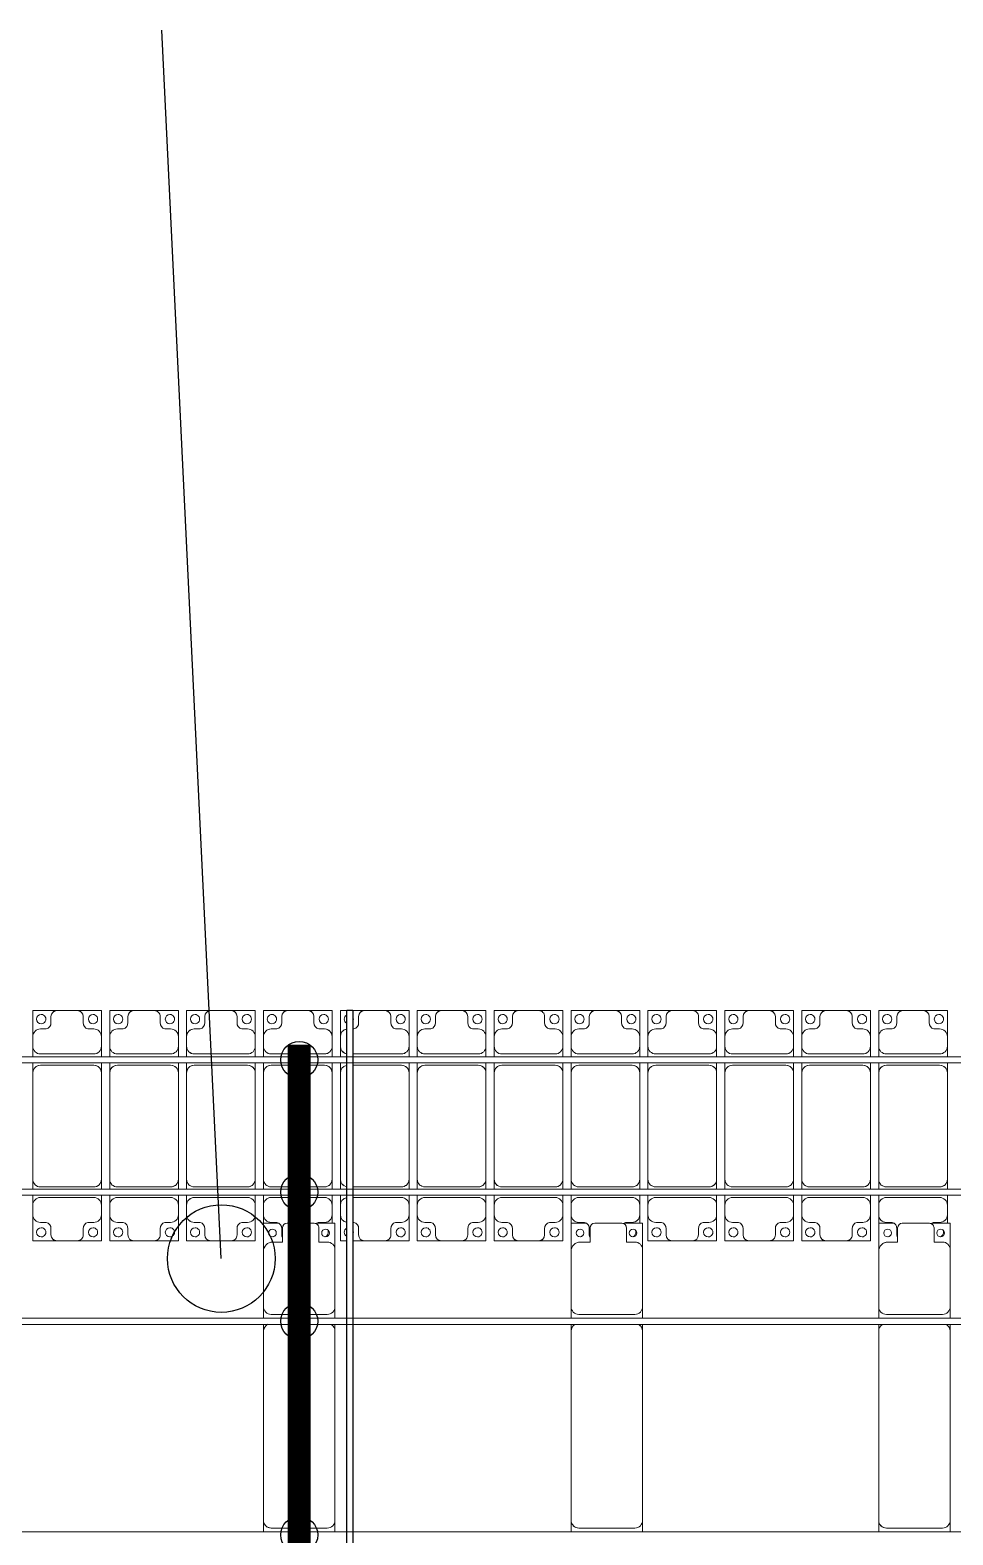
# Model space of a CAD drawing. Header units: millimetres. Extents: x -178706 to 107777, y -87310 to 933.
# Drawn here: x -84641 to -78641, y -8881 to 907 of the extents above; entities that cross this region are included whole.
import ezdxf

# ---------------------------------------------------------------- set-up
doc = ezdxf.new("R2010")
doc.units = ezdxf.units.MM
doc.layers.add('A-GENM', color=13, linetype='Continuous', lineweight=9)
doc.layers.add('S-BEAM', color=12, linetype='Continuous', lineweight=9)
for name, color, linetype in [('GC-BICH NEO', 6, 'Continuous'), ('GC-DAY NEO', 5, 'Continuous'), ('GC-HOP 40x60 GIA CUONG', 1, 'Continuous')]:
    doc.layers.add(name, color=color, linetype=linetype)

# ---------------------------------------------------------------- blocks, each defined once
blk = doc.blocks.new('Dai phao do pin - DẢI PHAO ĐỠ PIN-V44-BỐ TRÍ KHUNG KẾT CẤU BÈ PIN 04')
at = {"layer": 'A-GENM', "color": 7}
for p, q in [((67074.7, 241.6), (67149.7, 241.6)), ((68380.3, 241.6), (67149.7, 241.6)), ((68380.3, 241.6), (68424.7, 241.6)), ((68464.7, 241.6), (68539.7, 241.6)), ((68899.7, 241.6), (68539.7, 241.6)), ((68899.7, 241.6), (69082.2, 241.6)), ((69082.2, 241.6), (69082.2, 142.1)), ((67099.7, 191.6), (67099.7, -173.4)), ((68489.7, 191.6), (68489.7, -173.4)), ((68959.7, 118.2), (68959.7, 181.6)), ((69052.2, 118.2), (68959.7, 118.2)), ((69082.2, -88.2), (69082.2, 88.2)), ((68959.7, -173.4), (68959.7, -118.2)), ((68959.7, -118.2), (69052.2, -118.2)), ((69082.2, -105.4), (69082.2, -223.4)), ((67149.7, -223.4), (67074.7, -223.4)), ((67149.7, -223.4), (68380.3, -223.4)), ((68424.7, -223.4), (68380.3, -223.4)), ((68539.7, -223.4), (68464.7, -223.4)), ((68539.7, -223.4), (68909.7, -223.4)), ((69082.2, -223.4), (68909.7, -223.4))]:
    blk.add_line(p, q, dxfattribs=at)
for centre, radius, start, end in [((67149.7, 191.6), 50, 90, 180), ((67149.7, 191.6), 50, 154.79549, 180), ((67149.7, 191.6), 50, 105, 150), ((68380.3, 191.6), 50, 25.20152, 90), ((68380.3, 191.6), 50, 25.20152, 90), ((68539.7, 191.6), 50, 90, 180), ((68539.7, 191.6), 50, 135, 180), ((68899.7, 181.6), 60, 0, 90), ((68899.7, 181.6), 60, 0, 30), ((69018.6, 183.2), 25, 360, 180), ((69018.6, 183.2), 25, 180, 360), ((69052.2, 88.2), 30, 360, 90), ((69052.2, -88.2), 30, 270, 0), ((67149.7, -173.4), 50, 180, 270), ((67149.7, -173.4), 50, 180, 270), ((68539.7, -173.4), 50, 180, 270), ((68539.7, -173.4), 50, 180, 225), ((68909.7, -173.4), 50, 270, 0), ((68909.7, -173.4), 50, 315, 0), ((69018.6, -161.8), 25, 360, 180), ((69018.6, -161.8), 25, 180, 360), ((69018.6, -161.8), 25, 90, 105), ((69052.2, -88.2), 30, 300, 330), ((68380.3, -173.4), 50, 270, 330), ((68380.3, -173.4), 50, 285, 330)]:
    blk.add_arc(centre, radius, start, end, dxfattribs=at)
blk = doc.blocks.new('Dai phao do pin - DẢI PHAO ĐỠ PIN-V45-BỐ TRÍ KHUNG KẾT CẤU BÈ PIN 04')
at = {"layer": 'A-GENM', "color": 7}
for p, q in [((67074.7, 241.6), (67149.7, 241.6)), ((68380.3, 241.6), (67149.7, 241.6)), ((68380.3, 241.6), (68424.7, 241.6)), ((68464.7, 241.6), (68539.7, 241.6)), ((68899.7, 241.6), (68539.7, 241.6)), ((68899.7, 241.6), (69082.2, 241.6)), ((69082.2, 241.6), (69082.2, 142.1)), ((67099.7, 191.6), (67099.7, -173.4)), ((68489.7, 191.6), (68489.7, -173.4)), ((68959.7, 118.2), (68959.7, 181.6)), ((69052.2, 118.2), (68959.7, 118.2)), ((69082.2, -88.2), (69082.2, 88.2)), ((68959.7, -173.4), (68959.7, -118.2)), ((68959.7, -118.2), (69052.2, -118.2)), ((69082.2, -105.4), (69082.2, -223.4)), ((67149.7, -223.4), (67074.7, -223.4)), ((67149.7, -223.4), (68380.3, -223.4)), ((68424.7, -223.4), (68380.3, -223.4)), ((68539.7, -223.4), (68464.7, -223.4)), ((68539.7, -223.4), (68909.7, -223.4)), ((69082.2, -223.4), (68909.7, -223.4))]:
    blk.add_line(p, q, dxfattribs=at)
for centre, radius, start, end in [((67149.7, 191.6), 50, 90, 180), ((67149.7, 191.6), 50, 105, 180), ((68380.3, 191.6), 50, 30, 90), ((68380.3, 191.6), 50, 30, 90), ((68539.7, 191.6), 50, 90, 180), ((68539.7, 191.6), 50, 135, 180), ((68899.7, 181.6), 60, 0, 90), ((68899.7, 181.6), 60, 0, 30), ((69018.6, 183.2), 25, 360, 180), ((69018.6, 183.2), 25, 180, 360), ((69052.2, 88.2), 30, 360, 90), ((69052.2, -88.2), 30, 270, 0), ((67149.7, -173.4), 50, 180, 270), ((67149.7, -173.4), 50, 180, 270), ((68539.7, -173.4), 50, 180, 270), ((68539.7, -173.4), 50, 180, 225), ((68909.7, -173.4), 50, 270, 0), ((68909.7, -173.4), 50, 315, 0), ((69018.6, -161.8), 25, 360, 180), ((69018.6, -161.8), 25, 180, 360), ((69018.6, -161.8), 25, 90, 105), ((69052.2, -88.2), 30, 300, 330), ((68380.3, -173.4), 50, 270, 330), ((68380.3, -173.4), 50, 285, 330)]:
    blk.add_arc(centre, radius, start, end, dxfattribs=at)
blk = doc.blocks.new('Dai phao do pin - DẢI PHAO ĐỠ PIN-V46-BỐ TRÍ KHUNG KẾT CẤU BÈ PIN 04')
at = {"layer": 'A-GENM', "color": 7}
for p, q in [((67074.7, 241.6), (67149.7, 241.6)), ((68380.3, 241.6), (67149.7, 241.6)), ((68380.3, 241.6), (68424.7, 241.6)), ((68464.7, 241.6), (68539.7, 241.6)), ((68899.7, 241.6), (68539.7, 241.6)), ((68902, 241.6), (69082.2, 241.6)), ((69082.2, 241.6), (69082.2, 142.1)), ((67099.7, 191.6), (67099.7, -173.4)), ((68489.7, 191.6), (68489.7, -173.4)), ((68959.7, 118.2), (68959.7, 181.6)), ((69052.2, 118.2), (68959.7, 118.2)), ((69082.2, -88.2), (69082.2, 88.2)), ((68959.7, -173.4), (68959.7, -118.2)), ((68959.7, -118.2), (69052.2, -118.2)), ((69082.2, -105.4), (69082.2, -223.4)), ((67149.7, -223.4), (67074.7, -223.4)), ((67149.7, -223.4), (68380.3, -223.4)), ((68424.7, -223.4), (68380.3, -223.4)), ((68539.7, -223.4), (68464.7, -223.4)), ((68539.7, -223.4), (68909.7, -223.4)), ((69082.2, -223.4), (68909.7, -223.4))]:
    blk.add_line(p, q, dxfattribs=at)
for centre, radius, start, end in [((67149.7, 191.6), 50, 90, 180), ((67149.7, 191.6), 50, 105, 180), ((68380.3, 191.6), 50, 30, 90), ((68380.3, 191.6), 50, 30, 90), ((68539.7, 191.6), 50, 90, 180), ((68539.7, 191.6), 50, 135, 180), ((68899.7, 181.6), 60, 0, 90), ((68899.7, 181.6), 60, 0, 30), ((69018.6, 183.2), 25, 360, 180), ((69018.6, 183.2), 25, 180, 360), ((69052.2, 88.2), 30, 360, 90), ((69052.2, -88.2), 30, 270, 0), ((67149.7, -173.4), 50, 180, 270), ((67149.7, -173.4), 50, 180, 270), ((68539.7, -173.4), 50, 180, 270), ((68539.7, -173.4), 50, 180, 225), ((68909.7, -173.4), 50, 270, 0), ((68909.7, -173.4), 50, 315, 0), ((69018.6, -161.8), 25, 360, 180), ((69018.6, -161.8), 25, 180, 360), ((69018.6, -161.8), 25, 90, 105), ((69052.2, -88.2), 30, 300, 330), ((68380.3, -173.4), 50, 270, 330), ((68380.3, -173.4), 50, 285, 330)]:
    blk.add_arc(centre, radius, start, end, dxfattribs=at)
blk = doc.blocks.new('Dầm C52 - Dầm C52-21052-BỐ TRÍ KHUNG KẾT CẤU BÈ PIN 04')
at = {"layer": 'S-BEAM', "color": 1}
blk.add_line((63551.9, -20), (-63551.9, -20), dxfattribs=at)
blk = doc.blocks.new('Dầm C52 - Dầm C52-21053-BỐ TRÍ KHUNG KẾT CẤU BÈ PIN 04')
at = {"layer": 'S-BEAM', "color": 1}
for p, q in [((-63553.8, 20), (63553.8, 20)), ((63553.8, -20), (-63553.8, -20))]:
    blk.add_line(p, q, dxfattribs=at)
blk = doc.blocks.new('Dầm C52 - Dầm C52-21054-BỐ TRÍ KHUNG KẾT CẤU BÈ PIN 04')
at = {"layer": 'S-BEAM', "color": 1}
for p, q in [((-63555, 20), (63555, 20)), ((63555, -20), (-63555, -20))]:
    blk.add_line(p, q, dxfattribs=at)
blk = doc.blocks.new('Dầm C52 - Dầm C52-21055-BỐ TRÍ KHUNG KẾT CẤU BÈ PIN 04')
at = {"layer": 'S-BEAM', "color": 1}
for p, q in [((-63556.2, 20), (63556.2, 20)), ((63556.2, -20), (-63556.2, -20))]:
    blk.add_line(p, q, dxfattribs=at)
blk = doc.blocks.new('Dầm C52 - Hộp 40x60-15957-BỐ TRÍ KHUNG KẾT CẤU BÈ PIN 04')
at = {"layer": 'S-BEAM', "color": 3, "lineweight": 25}
for p, q in [((-37160, 20), (37160, 20)), ((37160, 20), (37160, -20)), ((37160, -20), (-37160, -20))]:
    blk.add_line(p, q, dxfattribs=at)
blk = doc.blocks.new('Dai phaodi lai - DẢI PHAO ĐI LẠI-21666-BỐ TRÍ KHUNG KẾT CẤU BÈ PIN 04')
at = {"layer": 'A-GENM', "color": 7}
for p, q in [((86276.8, 748.4), (86433.1, 748.4)), ((86276.8, 579.3), (86276.8, 748.4)), ((86395.1, 710.4), (86395.1, 670.7)), ((86566.9, 748.4), (86433.1, 748.4)), ((86566.9, 748.4), (86723.2, 748.4)), ((86604.9, 670.7), (86604.9, 710.4)), ((86723.2, 748.4), (86723.2, 579.3)), ((86776.8, 748.4), (86933.1, 748.4)), ((86776.8, 579.3), (86776.8, 748.4)), ((86895.1, 710.4), (86895.1, 670.7)), ((87066.9, 748.4), (86933.1, 748.4)), ((87066.9, 748.4), (87223.2, 748.4)), ((87104.9, 670.7), (87104.9, 710.4)), ((87223.2, 748.4), (87223.2, 579.3)), ((87276.8, 748.4), (87432.7, 748.4)), ((87276.8, 579.3), (87276.8, 748.4)), ((87395.1, 710.4), (87395.1, 670.7)), ((87566.9, 748.4), (87433.1, 748.4)), ((87566.9, 748.4), (87723.2, 748.4)), ((87604.9, 670.7), (87604.9, 710.4)), ((87723.2, 748.4), (87723.2, 579.3)), ((87776.8, 748.4), (87933.1, 748.4)), ((87776.8, 579.3), (87776.8, 748.4)), ((87895.1, 710.4), (87895.1, 670.7)), ((88066.9, 748.4), (87933.1, 748.4)), ((88066.9, 748.4), (88223.2, 748.4)), ((88104.9, 670.7), (88104.9, 710.4)), ((88223.2, 748.4), (88223.2, 579.3)), ((88276.8, 748.4), (88318.3, 748.4)), ((88276.8, 579.3), (88276.8, 748.4)), ((88358.3, 748.4), (88433.1, 748.4)), ((88395.1, 710.4), (88395.1, 670.7)), ((88566.9, 748.4), (88433.1, 748.4)), ((88566.9, 748.4), (88723.2, 748.4)), ((88604.9, 670.7), (88604.9, 710.4)), ((88723.2, 748.4), (88723.2, 579.3)), ((88776.8, 748.4), (88933.1, 748.4)), ((88776.8, 579.3), (88776.8, 748.4)), ((88895.1, 710.4), (88895.1, 670.7)), ((89066.9, 748.4), (88933.1, 748.4)), ((89066.9, 748.4), (89223.2, 748.4)), ((89104.9, 670.7), (89104.9, 710.4)), ((89223.2, 748.4), (89223.2, 579.3)), ((89276.8, 748.4), (89433.1, 748.4)), ((89276.8, 579.3), (89276.8, 748.4)), ((89395.1, 710.4), (89395.1, 670.7)), ((89566.9, 748.4), (89433.1, 748.4)), ((89566.9, 748.4), (89723.2, 748.4)), ((89604.9, 670.7), (89604.9, 710.4)), ((89723.2, 748.4), (89723.2, 579.3)), ((89776.8, 748.4), (89933.1, 748.4)), ((89776.8, 579.3), (89776.8, 748.4)), ((89895.1, 710.4), (89895.1, 670.7)), ((90066.9, 748.4), (89933.1, 748.4)), ((90066.9, 748.4), (90223.2, 748.4)), ((90104.9, 670.7), (90104.9, 710.4)), ((90223.2, 748.4), (90223.2, 579.3)), ((90276.8, 748.4), (90433.1, 748.4)), ((90276.8, 579.3), (90276.8, 748.4)), ((90395.1, 710.4), (90395.1, 670.7)), ((90566.9, 748.4), (90433.1, 748.4)), ((90566.9, 748.4), (90723.2, 748.4)), ((90604.9, 670.7), (90604.9, 710.4)), ((90723.2, 748.4), (90723.2, 579.3)), ((90776.8, 748.4), (90933.1, 748.4)), ((90776.8, 579.3), (90776.8, 748.4)), ((90895.1, 710.4), (90895.1, 670.7)), ((91066.9, 748.4), (90933.1, 748.4)), ((91066.9, 748.4), (91223.2, 748.4)), ((91104.9, 670.7), (91104.9, 710.4)), ((91223.2, 748.4), (91223.2, 579.3)), ((91276.8, 748.4), (91433.1, 748.4)), ((91276.8, 579.3), (91276.8, 748.4)), ((91395.1, 710.4), (91395.1, 670.7)), ((91566.9, 748.4), (91433.1, 748.4)), ((91566.9, 748.4), (91723.2, 748.4)), ((91604.9, 670.7), (91604.9, 710.4)), ((91723.2, 748.4), (91723.2, 579.3)), ((91776.8, 748.4), (91933.1, 748.4)), ((91776.8, 579.3), (91776.8, 748.4)), ((91895.1, 710.4), (91895.1, 670.7)), ((92066.9, 748.4), (91933.1, 748.4)), ((92066.9, 748.4), (92223.2, 748.4)), ((92104.9, 670.7), (92104.9, 710.4)), ((92223.2, 748.4), (92223.2, 579.3)), ((86364.3, 629.3), (86326.8, 629.3)), ((86673.2, 629.3), (86635.7, 629.3)), ((86864.3, 629.3), (86826.8, 629.3)), ((87173.2, 629.3), (87135.7, 629.3)), ((87364.3, 629.3), (87326.8, 629.3)), ((87673.2, 629.3), (87635.7, 629.3)), ((87864.3, 629.3), (87826.8, 629.3)), ((88173.2, 629.3), (88135.7, 629.3)), ((88364.3, 629.3), (88358.3, 629.3)), ((88673.2, 629.3), (88635.7, 629.3)), ((88864.3, 629.3), (88826.8, 629.3)), ((89173.2, 629.3), (89135.7, 629.3)), ((89364.3, 629.3), (89326.8, 629.3)), ((89673.2, 629.3), (89635.7, 629.3)), ((89864.3, 629.3), (89826.8, 629.3)), ((90173.2, 629.3), (90135.7, 629.3)), ((90364.3, 629.3), (90326.8, 629.3)), ((90673.2, 629.3), (90635.7, 629.3)), ((90864.3, 629.3), (90826.8, 629.3)), ((91173.2, 629.3), (91135.7, 629.3)), ((91364.3, 629.3), (91326.8, 629.3)), ((91673.2, 629.3), (91635.7, 629.3)), ((91864.3, 629.3), (91826.8, 629.3)), ((92173.2, 629.3), (92135.7, 629.3)), ((86276.8, 579.3), (86276.8, 516.7)), ((86276.8, 447.9), (86276.8, 516.7)), ((86723.2, 516.7), (86723.2, 579.3)), ((86723.2, 516.7), (86723.2, 447.9)), ((86776.8, 579.3), (86776.8, 516.7)), ((86776.8, 447.9), (86776.8, 516.7)), ((87223.2, 516.7), (87223.2, 579.3)), ((87223.2, 516.7), (87223.2, 447.9)), ((87276.8, 579.3), (87276.8, 516.7)), ((87276.8, 447.9), (87276.8, 516.7)), ((87723.2, 516.7), (87723.2, 579.3)), ((87723.2, 516.7), (87723.2, 447.9)), ((87776.8, 579.3), (87776.8, 516.7)), ((87776.8, 447.9), (87776.8, 516.7)), ((88223.2, 516.7), (88223.2, 579.3)), ((88223.2, 516.7), (88223.2, 447.9)), ((88276.8, 579.3), (88276.8, 516.7)), ((88276.8, 447.9), (88276.8, 516.7)), ((88723.2, 516.7), (88723.2, 579.3)), ((88723.2, 516.7), (88723.2, 447.9)), ((88776.8, 579.3), (88776.8, 516.7)), ((88776.8, 447.9), (88776.8, 516.7)), ((89223.2, 516.7), (89223.2, 579.3)), ((89223.2, 516.7), (89223.2, 447.9)), ((89276.8, 579.3), (89276.8, 516.7)), ((89276.8, 447.9), (89276.8, 516.7)), ((89723.2, 516.7), (89723.2, 579.3)), ((89723.2, 516.7), (89723.2, 447.9)), ((89776.8, 579.3), (89776.8, 516.7)), ((89776.8, 447.9), (89776.8, 516.7)), ((90223.2, 516.7), (90223.2, 579.3)), ((90223.2, 516.7), (90223.2, 447.9)), ((90276.8, 579.3), (90276.8, 516.7)), ((90276.8, 447.9), (90276.8, 516.7)), ((90723.2, 516.7), (90723.2, 579.3)), ((90723.2, 516.7), (90723.2, 447.9)), ((90776.8, 579.3), (90776.8, 516.7)), ((90776.8, 447.9), (90776.8, 516.7)), ((91223.2, 516.7), (91223.2, 579.3)), ((91223.2, 516.7), (91223.2, 447.9)), ((91276.8, 579.3), (91276.8, 516.7)), ((91276.8, 447.9), (91276.8, 516.7)), ((91723.2, 516.7), (91723.2, 579.3)), ((91723.2, 516.7), (91723.2, 447.9)), ((91776.8, 579.3), (91776.8, 516.7)), ((91776.8, 447.9), (91776.8, 516.7)), ((92223.2, 516.7), (92223.2, 579.3)), ((92223.2, 516.7), (92223.2, 447.9)), ((86276.8, 343.3), (86276.8, 407.9)), ((86326.8, 466.7), (86673.2, 466.7)), ((86673.2, 393.3), (86326.8, 393.3)), ((86723.2, 407.9), (86723.2, 343.3)), ((86776.8, 343.3), (86776.8, 407.9)), ((86826.8, 466.7), (87173.2, 466.7)), ((87173.2, 393.3), (86826.8, 393.3)), ((87223.2, 407.9), (87223.2, 343.3)), ((87276.8, 343.3), (87276.8, 407.9)), ((87326.8, 466.7), (87673.2, 466.7)), ((87673.2, 393.3), (87326.8, 393.3)), ((87723.2, 407.9), (87723.2, 343.3)), ((87776.8, 343.3), (87776.8, 407.9)), ((87826.8, 466.7), (88173.2, 466.7)), ((88173.2, 393.3), (87826.8, 393.3)), ((88223.2, 407.9), (88223.2, 343.3)), ((88276.8, 343.3), (88276.8, 407.9)), ((88358.3, 466.7), (88673.2, 466.7)), ((88673.2, 393.3), (88358.3, 393.3)), ((88723.2, 407.9), (88723.2, 343.3)), ((88776.8, 343.3), (88776.8, 407.9)), ((88826.8, 466.7), (89173.2, 466.7)), ((89173.2, 393.3), (88826.8, 393.3)), ((89223.2, 407.9), (89223.2, 343.3)), ((89276.8, 343.3), (89276.8, 407.9)), ((89326.8, 466.7), (89673.2, 466.7)), ((89673.2, 393.3), (89326.8, 393.3)), ((89723.2, 407.9), (89723.2, 343.3)), ((89776.8, 343.3), (89776.8, 407.9)), ((89826.8, 466.7), (90173.2, 466.7)), ((90173.2, 393.3), (89826.8, 393.3)), ((90223.2, 407.9), (90223.2, 343.3)), ((90276.8, 343.3), (90276.8, 407.9)), ((90326.8, 466.7), (90673.2, 466.7)), ((90673.2, 393.3), (90326.8, 393.3)), ((90723.2, 407.9), (90723.2, 343.3)), ((90776.8, 343.3), (90776.8, 407.9)), ((90826.8, 466.7), (91173.2, 466.7)), ((91173.2, 393.3), (90826.8, 393.3)), ((91223.2, 407.9), (91223.2, 343.3)), ((91276.8, 343.3), (91276.8, 407.9)), ((91326.8, 466.7), (91673.2, 466.7)), ((91673.2, 393.3), (91326.8, 393.3)), ((91723.2, 407.9), (91723.2, 343.3)), ((91776.8, 343.3), (91776.8, 407.9)), ((91826.8, 466.7), (92173.2, 466.7)), ((92173.2, 393.3), (91826.8, 393.3)), ((92223.2, 407.9), (92223.2, 343.3)), ((86276.8, 343.3), (86276.8, -348.3)), ((86723.2, -348.3), (86723.2, 343.3)), ((86776.8, 343.3), (86776.8, -348.3)), ((87223.2, -348.3), (87223.2, 343.3)), ((87276.8, 343.3), (87276.8, -348.3)), ((87723.2, -348.3), (87723.2, 343.3)), ((87776.8, 343.3), (87776.8, -348.3)), ((88223.2, -348.3), (88223.2, 343.3)), ((88276.8, 343.3), (88276.8, -348.3)), ((88723.2, -348.3), (88723.2, 343.3)), ((88776.8, 343.3), (88776.8, -348.3)), ((89223.2, -348.3), (89223.2, 343.3)), ((89276.8, 343.3), (89276.8, -348.3)), ((89723.2, -348.3), (89723.2, 343.3)), ((89776.8, 343.3), (89776.8, -348.3)), ((90223.2, -348.3), (90223.2, 343.3)), ((90276.8, 343.3), (90276.8, -348.3)), ((90723.2, -348.3), (90723.2, 343.3)), ((90776.8, 343.3), (90776.8, -348.3)), ((91223.2, -348.3), (91223.2, 343.3)), ((91276.8, 343.3), (91276.8, -348.3)), ((91723.2, -348.3), (91723.2, 343.3)), ((91776.8, 343.3), (91776.8, -348.3)), ((92223.2, -348.3), (92223.2, 343.3)), ((86276.8, -412.1), (86276.8, -348.3)), ((86723.2, -348.3), (86723.2, -412.1)), ((86776.8, -412.1), (86776.8, -348.3)), ((87223.2, -348.3), (87223.2, -412.1)), ((87276.8, -412.1), (87276.8, -348.3)), ((87723.2, -348.3), (87723.2, -412.1)), ((87776.8, -412.1), (87776.8, -348.3)), ((88223.2, -348.3), (88223.2, -412.1)), ((88276.8, -412.1), (88276.8, -348.3)), ((88723.2, -348.3), (88723.2, -412.1)), ((88776.8, -412.1), (88776.8, -348.3)), ((89223.2, -348.3), (89223.2, -412.1)), ((89276.8, -412.1), (89276.8, -348.3)), ((89723.2, -348.3), (89723.2, -412.1)), ((89776.8, -412.1), (89776.8, -348.3)), ((90223.2, -348.3), (90223.2, -412.1)), ((90276.8, -412.1), (90276.8, -348.3)), ((90723.2, -348.3), (90723.2, -412.1)), ((90776.8, -412.1), (90776.8, -348.3)), ((91223.2, -348.3), (91223.2, -412.1)), ((91276.8, -412.1), (91276.8, -348.3)), ((91723.2, -348.3), (91723.2, -412.1)), ((91776.8, -412.1), (91776.8, -348.3)), ((92223.2, -348.3), (92223.2, -412.1)), ((86276.8, -516.7), (86276.8, -452.1)), ((86326.8, -398.3), (86673.2, -398.3)), ((86673.2, -466.7), (86326.8, -466.7)), ((86723.2, -452.1), (86723.2, -516.7)), ((86776.8, -516.7), (86776.8, -452.1)), ((86826.8, -398.3), (87173.2, -398.3)), ((87173.2, -466.7), (86826.8, -466.7)), ((87223.2, -452.1), (87223.2, -516.7)), ((87276.8, -516.7), (87276.8, -452.1)), ((87326.8, -398.3), (87673.2, -398.3)), ((87673.2, -466.7), (87326.8, -466.7)), ((87723.2, -452.1), (87723.2, -516.7)), ((87776.8, -516.7), (87776.8, -452.1)), ((87826.8, -398.3), (88173.2, -398.3)), ((88173.2, -466.7), (87826.8, -466.7)), ((88223.2, -452.1), (88223.2, -516.7)), ((88276.8, -516.7), (88276.8, -452.1)), ((88358.3, -398.3), (88673.2, -398.3)), ((88673.2, -466.7), (88358.3, -466.7)), ((88723.2, -452.1), (88723.2, -516.7)), ((88776.8, -516.7), (88776.8, -452.1)), ((88826.8, -398.3), (89173.2, -398.3)), ((89173.2, -466.7), (88826.8, -466.7)), ((89223.2, -452.1), (89223.2, -516.7)), ((89276.8, -516.7), (89276.8, -452.1)), ((89326.8, -398.3), (89673.2, -398.3)), ((89673.2, -466.7), (89326.8, -466.7)), ((89723.2, -452.1), (89723.2, -516.7)), ((89776.8, -516.7), (89776.8, -452.1)), ((89826.8, -398.3), (90173.2, -398.3)), ((90173.2, -466.7), (89826.8, -466.7)), ((90223.2, -452.1), (90223.2, -516.7)), ((90276.8, -516.7), (90276.8, -452.1)), ((90326.8, -398.3), (90673.2, -398.3)), ((90673.2, -466.7), (90326.8, -466.7)), ((90723.2, -452.1), (90723.2, -516.7)), ((90776.8, -516.7), (90776.8, -452.1)), ((90826.8, -398.3), (91173.2, -398.3)), ((91173.2, -466.7), (90826.8, -466.7)), ((91223.2, -452.1), (91223.2, -516.7)), ((91276.8, -516.7), (91276.8, -452.1)), ((91326.8, -398.3), (91673.2, -398.3)), ((91673.2, -466.7), (91326.8, -466.7)), ((91723.2, -452.1), (91723.2, -516.7)), ((91776.8, -516.7), (91776.8, -452.1)), ((91826.8, -398.3), (92173.2, -398.3)), ((92173.2, -466.7), (91826.8, -466.7)), ((92223.2, -452.1), (92223.2, -516.7)), ((86276.8, -516.7), (86276.8, -579.3)), ((86276.8, -748.4), (86276.8, -579.3)), ((86723.2, -579.3), (86723.2, -516.7)), ((86723.2, -579.3), (86723.2, -748.4)), ((86776.8, -516.7), (86776.8, -579.3)), ((86776.8, -748.4), (86776.8, -579.3)), ((87223.2, -579.3), (87223.2, -516.7)), ((87223.2, -579.3), (87223.2, -748.4)), ((87276.8, -516.7), (87276.8, -579.3)), ((87276.8, -748.4), (87276.8, -579.3)), ((87723.2, -579.3), (87723.2, -516.7)), ((87723.2, -579.3), (87723.2, -748.4)), ((87776.8, -516.7), (87776.8, -579.3)), ((87776.8, -634.6), (87776.8, -579.3)), ((88223.2, -579.3), (88223.2, -516.7)), ((88223.2, -579.3), (88223.2, -637.1)), ((88276.8, -516.7), (88276.8, -579.3)), ((88276.8, -748.4), (88276.8, -579.3)), ((88723.2, -579.3), (88723.2, -516.7)), ((88723.2, -579.3), (88723.2, -748.4)), ((88776.8, -516.7), (88776.8, -579.3)), ((88776.8, -748.4), (88776.8, -579.3)), ((89223.2, -579.3), (89223.2, -516.7)), ((89223.2, -579.3), (89223.2, -748.4)), ((89276.8, -516.7), (89276.8, -579.3)), ((89276.8, -748.4), (89276.8, -579.3)), ((89723.2, -579.3), (89723.2, -516.7)), ((89723.2, -579.3), (89723.2, -748.4)), ((89776.8, -516.7), (89776.8, -579.3)), ((89776.8, -634.6), (89776.8, -579.3)), ((90223.2, -579.3), (90223.2, -516.7)), ((90223.2, -579.3), (90223.2, -637.1)), ((90276.8, -516.7), (90276.8, -579.3)), ((90276.8, -748.4), (90276.8, -579.3)), ((90723.2, -579.3), (90723.2, -516.7)), ((90723.2, -579.3), (90723.2, -748.4)), ((90776.8, -516.7), (90776.8, -579.3)), ((90776.8, -748.4), (90776.8, -579.3)), ((91223.2, -579.3), (91223.2, -516.7)), ((91223.2, -579.3), (91223.2, -748.4)), ((91276.8, -516.7), (91276.8, -579.3)), ((91276.8, -748.4), (91276.8, -579.3)), ((91723.2, -579.3), (91723.2, -516.7)), ((91723.2, -579.3), (91723.2, -748.4)), ((91776.8, -516.7), (91776.8, -579.3)), ((91776.8, -634.6), (91776.8, -579.3)), ((92223.2, -579.3), (92223.2, -516.7)), ((92223.2, -579.3), (92223.2, -637.1)), ((86326.8, -629.3), (86364.3, -629.3)), ((86395.1, -670.7), (86395.1, -710.4)), ((86604.9, -710.4), (86604.9, -670.7)), ((86635.7, -629.3), (86673.2, -629.3)), ((86826.8, -629.3), (86864.3, -629.3)), ((86895.1, -670.7), (86895.1, -710.4)), ((87104.9, -710.4), (87104.9, -670.7)), ((87135.7, -629.3), (87173.2, -629.3)), ((87326.8, -629.3), (87364.3, -629.3)), ((87395.1, -670.7), (87395.1, -710.4)), ((87604.9, -710.4), (87604.9, -670.7)), ((87635.7, -629.3), (87673.2, -629.3)), ((87826.8, -629.3), (87864.3, -629.3)), ((87895.1, -670.7), (87895.1, -710.4)), ((88135.7, -629.3), (88173.2, -629.3)), ((88358.3, -629.3), (88364.3, -629.3)), ((88395.1, -670.7), (88395.1, -710.4)), ((88604.9, -710.4), (88604.9, -670.7)), ((88635.7, -629.3), (88673.2, -629.3)), ((88826.8, -629.3), (88864.3, -629.3)), ((88895.1, -670.7), (88895.1, -710.4)), ((89104.9, -710.4), (89104.9, -670.7)), ((89135.7, -629.3), (89173.2, -629.3)), ((89326.8, -629.3), (89364.3, -629.3)), ((89395.1, -670.7), (89395.1, -710.4)), ((89604.9, -710.4), (89604.9, -670.7)), ((89635.7, -629.3), (89673.2, -629.3)), ((89826.8, -629.3), (89864.3, -629.3)), ((89895.1, -670.7), (89895.1, -710.4)), ((90135.7, -629.3), (90173.2, -629.3)), ((90326.8, -629.3), (90364.3, -629.3)), ((90395.1, -670.7), (90395.1, -710.4)), ((90604.9, -710.4), (90604.9, -670.7)), ((90635.7, -629.3), (90673.2, -629.3)), ((90826.8, -629.3), (90864.3, -629.3)), ((90895.1, -670.7), (90895.1, -710.4)), ((91104.9, -710.4), (91104.9, -670.7)), ((91135.7, -629.3), (91173.2, -629.3)), ((91326.8, -629.3), (91364.3, -629.3)), ((91395.1, -670.7), (91395.1, -710.4)), ((91604.9, -710.4), (91604.9, -670.7)), ((91635.7, -629.3), (91673.2, -629.3)), ((91826.8, -629.3), (91864.3, -629.3)), ((91895.1, -670.7), (91895.1, -710.4)), ((92135.7, -629.3), (92173.2, -629.3)), ((86433.1, -748.4), (86276.8, -748.4)), ((86433.1, -748.4), (86566.9, -748.4)), ((86723.2, -748.4), (86566.9, -748.4)), ((86933.1, -748.4), (86776.8, -748.4)), ((86933.1, -748.4), (87066.9, -748.4)), ((87223.2, -748.4), (87066.9, -748.4)), ((87432.7, -748.4), (87276.8, -748.4)), ((87433.1, -748.4), (87566.9, -748.4)), ((87723.2, -748.4), (87566.9, -748.4)), ((88318.3, -748.4), (88276.8, -748.4)), ((88433.1, -748.4), (88358.3, -748.4)), ((88433.1, -748.4), (88566.9, -748.4)), ((88723.2, -748.4), (88566.9, -748.4)), ((88933.1, -748.4), (88776.8, -748.4)), ((88933.1, -748.4), (89066.9, -748.4)), ((89223.2, -748.4), (89066.9, -748.4)), ((89433.1, -748.4), (89276.8, -748.4)), ((89433.1, -748.4), (89566.9, -748.4)), ((89723.2, -748.4), (89566.9, -748.4)), ((90433.1, -748.4), (90276.8, -748.4)), ((90433.1, -748.4), (90566.9, -748.4)), ((90723.2, -748.4), (90566.9, -748.4)), ((90933.1, -748.4), (90776.8, -748.4)), ((90933.1, -748.4), (91066.9, -748.4)), ((91223.2, -748.4), (91066.9, -748.4)), ((91433.1, -748.4), (91276.8, -748.4)), ((91433.1, -748.4), (91566.9, -748.4)), ((91723.2, -748.4), (91566.9, -748.4))]:
    blk.add_line(p, q, dxfattribs=at)
for centre, radius, start, end in [((86331.6, 693.3), 30, 90, 270), ((86331.6, 693.3), 30, 270, 90), ((86433.1, 710.4), 38, 90, 180), ((86433.1, 710.4), 38, 90, 135), ((86566.9, 710.4), 38, 0, 90), ((86566.9, 710.4), 38, 45, 90), ((86668.4, 693.3), 30, 90, 270), ((86668.4, 693.3), 30, 270, 90), ((86831.6, 693.3), 30, 90, 270), ((86831.6, 693.3), 30, 270, 90), ((86933.1, 710.4), 38, 90, 180), ((86933.1, 710.4), 38, 90, 135), ((87066.9, 710.4), 38, 360, 90), ((87066.9, 710.4), 38, 45, 90), ((87168.4, 693.3), 30, 90, 270), ((87168.4, 693.3), 30, 270, 90), ((87331.6, 693.3), 30, 90, 270), ((87331.6, 693.3), 30, 270, 90), ((87433.1, 710.4), 38, 90, 180), ((87433.1, 710.4), 38, 90.61453, 135), ((87566.9, 710.4), 38, 0, 90), ((87566.9, 710.4), 38, 45, 90), ((87668.4, 693.3), 30, 90, 270), ((87668.4, 693.3), 30, 270, 90), ((87831.6, 693.3), 30, 150, 210), ((87831.6, 693.3), 30, 90, 149.99028), ((87831.6, 693.3), 30, 270, 90), ((87933.1, 710.4), 38, 90, 180), ((87933.1, 710.4), 38, 90, 135), ((88066.9, 710.4), 38, 0, 90), ((88066.9, 710.4), 38, 45, 90), ((88168.4, 693.3), 30, 90, 270), ((88168.4, 693.3), 30, 270, 90), ((88331.6, 693.3), 30, 120, 240), ((88331.6, 693.3), 30, 345, 15), ((88433.1, 710.4), 38, 90, 180), ((88433.1, 710.4), 38, 90, 135), ((88566.9, 710.4), 38, 0, 90), ((88566.9, 710.4), 38, 45, 90), ((88668.4, 693.3), 30, 90, 270), ((88668.4, 693.3), 30, 270, 90), ((88831.6, 693.3), 30, 90, 270), ((88831.6, 693.3), 30, 270, 90), ((88933.1, 710.4), 38, 90, 180), ((88933.1, 710.4), 38, 90, 135), ((89066.9, 710.4), 38, 0, 90), ((89066.9, 710.4), 38, 45, 90), ((89168.4, 693.3), 30, 90, 270), ((89168.4, 693.3), 30, 270, 90), ((89331.6, 693.3), 30, 90, 270), ((89331.6, 693.3), 30, 270, 90), ((89433.1, 710.4), 38, 90, 180), ((89433.1, 710.4), 38, 90, 135), ((89566.9, 710.4), 38, 360, 90), ((89566.9, 710.4), 38, 45, 90), ((89668.4, 693.3), 30, 90, 270), ((89668.4, 693.3), 30, 270, 90), ((89831.6, 693.3), 30, 90, 270), ((89831.6, 693.3), 30, 270, 90), ((89933.1, 710.4), 38, 90, 180), ((89933.1, 710.4), 38, 90, 135), ((90066.9, 710.4), 38, 0, 90), ((90066.9, 710.4), 38, 45, 90), ((90168.4, 693.3), 30, 90, 270), ((90168.4, 693.3), 30, 270, 90), ((90331.6, 693.3), 30, 90, 270), ((90331.6, 693.3), 30, 270, 90), ((90433.1, 710.4), 38, 90, 180), ((90433.1, 710.4), 38, 90, 135), ((90566.9, 710.4), 38, 360, 90), ((90566.9, 710.4), 38, 45, 90), ((90668.4, 693.3), 30, 90, 270), ((90668.4, 693.3), 30, 270, 90), ((90831.6, 693.3), 30, 90, 270), ((90831.6, 693.3), 30, 270, 90), ((90933.1, 710.4), 38, 90, 180), ((90933.1, 710.4), 38, 90, 135), ((91066.9, 710.4), 38, 0, 90), ((91066.9, 710.4), 38, 45, 90), ((91168.4, 693.3), 30, 90, 270), ((91168.4, 693.3), 30, 270, 90), ((91331.6, 693.3), 30, 90, 270), ((91331.6, 693.3), 30, 270, 90), ((91433.1, 710.4), 38, 90, 180), ((91433.1, 710.4), 38, 90, 135), ((91566.9, 710.4), 38, 0, 90), ((91566.9, 710.4), 38, 45, 90), ((91668.4, 693.3), 30, 90, 270), ((91668.4, 693.3), 30, 270, 90), ((91831.6, 693.3), 30, 90, 270), ((91831.6, 693.3), 30, 270, 90), ((91933.1, 710.4), 38, 90, 180), ((91933.1, 710.4), 38, 90, 131.5301), ((92066.9, 710.4), 38, 0, 90), ((92066.9, 710.4), 38, 45, 90), ((92168.4, 693.3), 30, 90, 270), ((92168.4, 693.3), 30, 270, 90), ((86326.8, 579.3), 50, 90, 180), ((86326.8, 579.3), 50, 90, 135), ((86355.2, 668.2), 40, 283.18854, 3.50807), ((86644.8, 668.2), 40, 176.49193, 256.81146), ((86673.2, 579.3), 50, 360, 90), ((86673.2, 579.3), 50, 45, 90), ((86826.8, 579.3), 50, 90, 180), ((86826.8, 579.3), 50, 90, 135), ((86855.2, 668.2), 40, 283.18854, 3.50807), ((87144.8, 668.2), 40, 176.49193, 256.81146), ((87173.2, 579.3), 50, 0, 90), ((87173.2, 579.3), 50, 45, 90), ((87326.8, 579.3), 50, 90, 180), ((87326.8, 579.3), 50, 90, 135), ((87355.2, 668.2), 40, 283.18854, 3.50807), ((87644.8, 668.2), 40, 176.49193, 256.81146), ((87673.2, 579.3), 50, 360, 90), ((87673.2, 579.3), 50, 45, 90), ((87826.8, 579.3), 50, 90, 180), ((87826.8, 579.3), 50, 90, 135), ((87831.6, 693.3), 30, 210.00955, 270), ((87855.2, 668.2), 40, 283.18854, 3.50807), ((88144.8, 668.2), 40, 176.49193, 256.81146), ((88173.2, 579.3), 50, 0, 90), ((88173.2, 579.3), 50, 45, 83.81983), ((88326.8, 579.3), 50, 105, 180), ((88326.8, 579.3), 50, 105, 135), ((88355.2, 668.2), 40, 283.18854, 3.50807), ((88644.8, 668.2), 40, 176.49193, 256.81146), ((88673.2, 579.3), 50, 360, 90), ((88673.2, 579.3), 50, 45, 90), ((88826.8, 579.3), 50, 90, 180), ((88826.8, 579.3), 50, 90, 135), ((88855.2, 668.2), 40, 283.18854, 3.50807), ((89144.8, 668.2), 40, 176.49193, 256.81146), ((89173.2, 579.3), 50, 360, 90), ((89173.2, 579.3), 50, 45, 90), ((89326.8, 579.3), 50, 90, 180), ((89326.8, 579.3), 50, 90, 135), ((89355.2, 668.2), 40, 283.18854, 3.50807), ((89644.8, 668.2), 40, 176.49193, 256.81146), ((89673.2, 579.3), 50, 360, 90), ((89673.2, 579.3), 50, 45, 90), ((89826.8, 579.3), 50, 90, 180), ((89826.8, 579.3), 50, 90, 135), ((89855.2, 668.2), 40, 283.18854, 3.50807), ((90144.8, 668.2), 40, 176.49193, 256.81146), ((90173.2, 579.3), 50, 360, 90), ((90173.2, 579.3), 50, 45, 90), ((90326.8, 579.3), 50, 90, 180), ((90326.8, 579.3), 50, 90, 135), ((90355.2, 668.2), 40, 283.18854, 3.50807), ((90644.8, 668.2), 40, 176.49193, 256.81146), ((90673.2, 579.3), 50, 360, 90), ((90673.2, 579.3), 50, 45, 90), ((90826.8, 579.3), 50, 90, 180), ((90826.8, 579.3), 50, 90, 135), ((90855.2, 668.2), 40, 283.18854, 3.50807), ((91144.8, 668.2), 40, 176.49193, 256.81146), ((91173.2, 579.3), 50, 360, 90), ((91173.2, 579.3), 50, 45, 90), ((91326.8, 579.3), 50, 90, 180), ((91326.8, 579.3), 50, 90, 135), ((91355.2, 668.2), 40, 283.18854, 3.50807), ((91644.8, 668.2), 40, 176.49193, 256.81146), ((91673.2, 579.3), 50, 0, 90), ((91673.2, 579.3), 50, 45, 90), ((91826.8, 579.3), 50, 90, 180), ((91826.8, 579.3), 50, 90, 135), ((91855.2, 668.2), 40, 283.18854, 3.50807), ((92144.8, 668.2), 40, 176.49193, 256.81146), ((92173.2, 579.3), 50, 360, 90), ((92173.2, 579.3), 50, 45, 90), ((86326.8, 516.7), 50, 180, 270), ((86673.2, 516.7), 50, 270, 360), ((86826.8, 516.7), 50, 180, 270), ((87173.2, 516.7), 50, 270, 0), ((87326.8, 516.7), 50, 180, 270), ((87673.2, 516.7), 50, 270, 360), ((87826.8, 516.7), 50, 180, 270), ((88173.2, 516.7), 50, 270, 0), ((88326.8, 516.7), 50, 180, 255), ((88673.2, 516.7), 50, 270, 360), ((88826.8, 516.7), 50, 180, 270), ((89173.2, 516.7), 50, 270, 360), ((89326.8, 516.7), 50, 180, 270), ((89673.2, 516.7), 50, 270, 360), ((89826.8, 516.7), 50, 180, 270), ((90173.2, 516.7), 50, 270, 0), ((90326.8, 516.7), 50, 180, 270), ((90673.2, 516.7), 50, 270, 0), ((90826.8, 516.7), 50, 180, 270), ((91173.2, 516.7), 50, 270, 360), ((91326.8, 516.7), 50, 180, 270), ((91673.2, 516.7), 50, 270, 360), ((91826.8, 516.7), 50, 180, 270), ((92173.2, 516.7), 50, 270, 0), ((86326.8, 343.3), 50, 90, 180), ((86326.8, 343.3), 50, 105, 180), ((86326.8, 516.7), 50, 225, 270), ((86673.2, 516.7), 50, 270, 315), ((86673.2, 343.3), 50, 360, 90), ((86826.8, 343.3), 50, 90, 180), ((86826.8, 343.3), 50, 105, 180), ((86826.8, 516.7), 50, 225, 270), ((87173.2, 516.7), 50, 270, 315), ((87173.2, 343.3), 50, 0, 90), ((87173.2, 343.3), 50, 30, 75), ((87326.8, 343.3), 50, 90, 180), ((87326.8, 343.3), 50, 105, 180), ((87326.8, 516.7), 50, 225, 270), ((87673.2, 516.7), 50, 270, 315), ((87673.2, 343.3), 50, 360, 90), ((87673.2, 343.3), 50, 30, 75), ((87826.8, 343.3), 50, 90, 180), ((87826.8, 343.3), 50, 105, 180), ((87826.8, 516.7), 50, 225, 270), ((88173.2, 343.3), 50, 0, 90), ((88173.2, 516.7), 50, 276.17983, 315), ((88173.2, 343.3), 50, 30, 75), ((88326.8, 343.3), 50, 105, 180), ((88326.8, 343.3), 50, 105, 180), ((88326.8, 516.7), 50, 225, 255), ((88673.2, 516.7), 50, 270, 315), ((88673.2, 343.3), 50, 360, 90), ((88673.2, 343.3), 50, 30, 75), ((88826.8, 343.3), 50, 90, 180), ((88826.8, 343.3), 50, 105, 180), ((88826.8, 516.7), 50, 225, 270), ((89173.2, 516.7), 50, 270, 315), ((89173.2, 343.3), 50, 360, 90), ((89173.2, 343.3), 50, 30, 75), ((89326.8, 343.3), 50, 90, 180), ((89326.8, 343.3), 50, 105, 180), ((89326.8, 516.7), 50, 225, 270), ((89673.2, 516.7), 50, 270, 315), ((89673.2, 343.3), 50, 360, 90), ((89673.2, 343.3), 50, 30, 75), ((89826.8, 343.3), 50, 90, 180), ((89826.8, 343.3), 50, 105, 180), ((89826.8, 516.7), 50, 225, 270), ((90173.2, 516.7), 50, 270, 315), ((90173.2, 343.3), 50, 0, 90), ((90173.2, 343.3), 50, 30, 75), ((90326.8, 343.3), 50, 90, 180), ((90326.8, 343.3), 50, 105, 180), ((90326.8, 516.7), 50, 225, 270), ((90673.2, 516.7), 50, 270, 315), ((90673.2, 343.3), 50, 360, 90), ((90673.2, 343.3), 50, 30, 75), ((90826.8, 343.3), 50, 90, 180), ((90826.8, 343.3), 50, 105, 180), ((90826.8, 516.7), 50, 225, 270), ((91173.2, 516.7), 50, 270, 315), ((91173.2, 343.3), 50, 360, 90), ((91173.2, 343.3), 50, 30, 75), ((91326.8, 343.3), 50, 90, 180), ((91326.8, 343.3), 50, 105, 180), ((91326.8, 516.7), 50, 225, 270), ((91673.2, 516.7), 50, 270, 315), ((91673.2, 343.3), 50, 360, 90), ((91673.2, 343.3), 50, 30, 75), ((91826.8, 343.3), 50, 90, 180), ((91826.8, 343.3), 50, 105, 180), ((91826.8, 516.7), 50, 225, 270), ((92173.2, 516.7), 50, 270, 315), ((92173.2, 343.3), 50, 0, 90), ((92173.2, 343.3), 50, 30, 75), ((86673.2, 343.3), 50, 30, 74.24627), ((86326.8, -348.3), 50, 180, 270), ((86326.8, -348.3), 50, 195, 240), ((86673.2, -348.3), 50, 270, 360), ((86673.2, -348.3), 50, 270, 345), ((86826.8, -348.3), 50, 180, 270), ((86826.8, -348.3), 50, 195, 240), ((87173.2, -348.3), 50, 270, 360), ((87173.2, -348.3), 50, 270, 345), ((87326.8, -348.3), 50, 180, 270), ((87326.8, -348.3), 50, 195, 240), ((87673.2, -348.3), 50, 270, 360), ((87673.2, -348.3), 50, 270, 345), ((87826.8, -348.3), 50, 180, 270), ((87826.8, -348.3), 50, 195, 240), ((88173.2, -348.3), 50, 270, 360), ((88173.2, -348.3), 50, 270, 345), ((88326.8, -348.3), 50, 180, 255), ((88326.8, -348.3), 50, 195, 240), ((88673.2, -348.3), 50, 270, 0), ((88673.2, -348.3), 50, 270, 345), ((88826.8, -348.3), 50, 180, 270), ((88826.8, -348.3), 50, 195, 240), ((89173.2, -348.3), 50, 270, 360), ((89173.2, -348.3), 50, 270, 345), ((89326.8, -348.3), 50, 180, 270), ((89326.8, -348.3), 50, 195, 233.68992), ((89673.2, -348.3), 50, 270, 0), ((89673.2, -348.3), 50, 270, 345), ((89826.8, -348.3), 50, 180, 270), ((89826.8, -348.3), 50, 195, 240), ((90173.2, -348.3), 50, 270, 360), ((90173.2, -348.3), 50, 270, 345), ((90326.8, -348.3), 50, 180, 270), ((90326.8, -348.3), 50, 195, 240), ((90673.2, -348.3), 50, 270, 0), ((90673.2, -348.3), 50, 270, 345), ((90826.8, -348.3), 50, 180, 270), ((90826.8, -348.3), 50, 195, 240), ((91173.2, -348.3), 50, 270, 360), ((91173.2, -348.3), 50, 270, 345), ((91326.8, -348.3), 50, 180, 270), ((91326.8, -348.3), 50, 195, 240), ((91673.2, -348.3), 50, 270, 0), ((91673.2, -348.3), 50, 270, 345), ((91826.8, -348.3), 50, 180, 270), ((91826.8, -348.3), 50, 195, 240), ((92173.2, -348.3), 50, 270, 360), ((92173.2, -348.3), 50, 270, 345), ((86326.8, -516.7), 50, 90, 180), ((86326.8, -516.7), 50, 90, 135), ((86673.2, -516.7), 50, 0, 90), ((86673.2, -516.7), 50, 45, 90), ((86826.8, -516.7), 50, 90, 180), ((86826.8, -516.7), 50, 90, 135), ((87173.2, -516.7), 50, 0, 90), ((87173.2, -516.7), 50, 45, 90), ((87326.8, -516.7), 50, 90, 180), ((87326.8, -516.7), 50, 90, 135), ((87673.2, -516.7), 50, 0, 90), ((87673.2, -516.7), 50, 45, 90), ((87826.8, -516.7), 50, 90, 180), ((87826.8, -516.7), 50, 90, 135), ((88173.2, -516.7), 50, 0, 90), ((88173.2, -516.7), 50, 45, 90), ((88326.8, -516.7), 50, 105, 180), ((88326.8, -516.7), 50, 105, 135), ((88673.2, -516.7), 50, 0, 90), ((88673.2, -516.7), 50, 45, 90), ((88826.8, -516.7), 50, 90, 180), ((88826.8, -516.7), 50, 90, 135), ((89173.2, -516.7), 50, 360, 90), ((89173.2, -516.7), 50, 45, 90), ((89326.8, -516.7), 50, 90, 180), ((89326.8, -516.7), 50, 90, 135), ((89673.2, -516.7), 50, 0, 90), ((89673.2, -516.7), 50, 45, 90), ((89826.8, -516.7), 50, 90, 180), ((89826.8, -516.7), 50, 90, 135), ((90173.2, -516.7), 50, 360, 90), ((90173.2, -516.7), 50, 45, 90), ((90326.8, -516.7), 50, 90, 180), ((90326.8, -516.7), 50, 90, 135), ((90673.2, -516.7), 50, 0, 90), ((90673.2, -516.7), 50, 45, 90), ((90826.8, -516.7), 50, 90, 180), ((90826.8, -516.7), 50, 90, 135), ((91173.2, -516.7), 50, 360, 90), ((91173.2, -516.7), 50, 45, 90), ((91326.8, -516.7), 50, 90, 180), ((91326.8, -516.7), 50, 90, 135), ((91673.2, -516.7), 50, 0, 90), ((91673.2, -516.7), 50, 45, 90), ((91826.8, -516.7), 50, 90, 180), ((91826.8, -516.7), 50, 90, 135), ((92173.2, -516.7), 50, 360, 90), ((92173.2, -516.7), 50, 45, 90), ((86326.8, -579.3), 50, 180, 270), ((86673.2, -579.3), 50, 270, 360), ((86826.8, -579.3), 50, 180, 270), ((87173.2, -579.3), 50, 270, 360), ((87326.8, -579.3), 50, 180, 270), ((87673.2, -579.3), 50, 270, 0), ((87826.8, -579.3), 50, 180, 270), ((88173.2, -579.3), 50, 270, 360), ((88326.8, -579.3), 50, 180, 255), ((88673.2, -579.3), 50, 270, 0), ((88826.8, -579.3), 50, 180, 270), ((89173.2, -579.3), 50, 270, 360), ((89326.8, -579.3), 50, 180, 270), ((89673.2, -579.3), 50, 270, 360), ((89826.8, -579.3), 50, 180, 270), ((90173.2, -579.3), 50, 270, 360), ((90326.8, -579.3), 50, 180, 270), ((90673.2, -579.3), 50, 270, 360), ((90826.8, -579.3), 50, 180, 270), ((91173.2, -579.3), 50, 270, 360), ((91326.8, -579.3), 50, 180, 270), ((91673.2, -579.3), 50, 270, 0), ((91826.8, -579.3), 50, 180, 270), ((92173.2, -579.3), 50, 270, 360), ((86326.8, -579.3), 50, 225, 270), ((86331.6, -693.3), 30, 90, 270), ((86331.6, -693.3), 30, 270, 90), ((86355.2, -668.2), 40, 356.49193, 76.81146), ((86644.8, -668.2), 40, 103.18854, 183.50807), ((86668.4, -693.3), 30, 90, 270), ((86668.4, -693.3), 30, 270, 90), ((86673.2, -579.3), 50, 270, 315), ((86826.8, -579.3), 50, 225, 270), ((86831.6, -693.3), 30, 90, 270), ((86831.6, -693.3), 30, 270, 90), ((86855.2, -668.2), 40, 356.49193, 76.81146), ((87144.8, -668.2), 40, 103.18854, 183.50807), ((87168.4, -693.3), 30, 90, 270), ((87168.4, -693.3), 30, 270, 90), ((87173.2, -579.3), 50, 270, 315), ((87326.8, -579.3), 50, 225, 270), ((87331.6, -693.3), 30, 90, 270), ((87331.6, -693.3), 30, 270, 90), ((87355.2, -668.2), 40, 356.49193, 76.81146), ((87644.8, -668.2), 40, 103.18854, 183.50807), ((87668.4, -693.3), 30, 90, 270), ((87668.4, -693.3), 30, 270, 90), ((87673.2, -579.3), 50, 270, 315), ((87826.8, -579.3), 50, 225, 270), ((87855.2, -668.2), 40, 356.49193, 76.81146), ((88144.8, -668.2), 40, 103.18854, 129.96172), ((88168.4, -693.3), 30, 285, 30), ((88173.2, -579.3), 50, 276.17751, 315), ((88326.8, -579.3), 50, 225, 255), ((88331.6, -693.3), 30, 120, 240), ((88355.2, -668.2), 40, 356.49193, 76.81146), ((88644.8, -668.2), 40, 103.18854, 183.50807), ((88668.4, -693.3), 30, 90, 270), ((88668.4, -693.3), 30, 270, 90), ((88673.2, -579.3), 50, 270, 315), ((88826.8, -579.3), 50, 225, 270), ((88831.6, -693.3), 30, 90, 270), ((88831.6, -693.3), 30, 270, 90), ((88855.2, -668.2), 40, 356.49193, 76.81146), ((89144.8, -668.2), 40, 103.18854, 183.50807), ((89168.4, -693.3), 30, 90, 270), ((89168.4, -693.3), 30, 270, 90), ((89173.2, -579.3), 50, 270, 315), ((89326.8, -579.3), 50, 225, 270), ((89331.6, -693.3), 30, 90, 270), ((89331.6, -693.3), 30, 270, 90), ((89355.2, -668.2), 40, 356.49193, 76.81146), ((89644.8, -668.2), 40, 103.18854, 183.50807), ((89668.4, -693.3), 30, 90, 270), ((89668.4, -693.3), 30, 270, 90), ((89673.2, -579.3), 50, 270, 315), ((89826.8, -579.3), 50, 225, 270), ((89855.2, -668.2), 40, 356.49193, 76.81146), ((90144.8, -668.2), 40, 103.18854, 129.96172), ((90173.2, -579.3), 50, 270, 315), ((90168.4, -693.3), 30, 285, 30), ((90326.8, -579.3), 50, 225, 270), ((90331.6, -693.3), 30, 90, 270), ((90331.6, -693.3), 30, 270, 90), ((90355.2, -668.2), 40, 356.49193, 76.81146), ((90644.8, -668.2), 40, 103.18854, 183.50807), ((90668.4, -693.3), 30, 90, 270), ((90668.4, -693.3), 30, 270, 90), ((90673.2, -579.3), 50, 270, 315), ((90826.8, -579.3), 50, 225, 270), ((90831.6, -693.3), 30, 90, 270), ((90831.6, -693.3), 30, 270, 90), ((90855.2, -668.2), 40, 356.49193, 76.81146), ((91144.8, -668.2), 40, 103.18854, 183.50807), ((91168.4, -693.3), 30, 90, 270), ((91168.4, -693.3), 30, 270, 90), ((91173.2, -579.3), 50, 270, 315), ((91326.8, -579.3), 50, 225, 270), ((91331.6, -693.3), 30, 90, 270), ((91331.6, -693.3), 30, 270, 90), ((91355.2, -668.2), 40, 356.49193, 76.81146), ((91644.8, -668.2), 40, 103.18854, 183.50807), ((91668.4, -693.3), 30, 90, 270), ((91668.4, -693.3), 30, 270, 90), ((91673.2, -579.3), 50, 270, 315), ((91826.8, -579.3), 50, 225, 270), ((91855.2, -668.2), 40, 356.49193, 76.81146), ((92144.8, -668.2), 40, 103.18854, 129.96172), ((92173.2, -579.3), 50, 270, 315), ((92168.4, -693.3), 30, 285, 30), ((86433.1, -710.4), 38, 180, 270), ((86433.1, -710.4), 38, 225, 270), ((86566.9, -710.4), 38, 270, 0), ((86566.9, -710.4), 38, 270, 315), ((86933.1, -710.4), 38, 180, 270), ((86933.1, -710.4), 38, 225, 270), ((87066.9, -710.4), 38, 270, 0), ((87066.9, -710.4), 38, 270, 315), ((87433.1, -710.4), 38, 180, 270), ((87433.1, -710.4), 38, 225, 269.38131), ((87566.9, -710.4), 38, 270, 0), ((87566.9, -710.4), 38, 270, 315), ((87831.6, -693.3), 30, 285, 330), ((87933.1, -710.4), 38, 180, 209.7798), ((88331.6, -693.3), 30, 345, 15), ((88433.1, -710.4), 38, 180, 270), ((88433.1, -710.4), 38, 225, 270), ((88566.9, -710.4), 38, 270, 0), ((88566.9, -710.4), 38, 270, 315), ((88933.1, -710.4), 38, 180, 270), ((88933.1, -710.4), 38, 225, 270), ((89066.9, -710.4), 38, 270, 0), ((89066.9, -710.4), 38, 270, 315), ((89433.1, -710.4), 38, 180, 270), ((89433.1, -710.4), 38, 225, 270), ((89566.9, -710.4), 38, 270, 360), ((89566.9, -710.4), 38, 270, 315), ((89831.6, -693.3), 30, 285, 330), ((89933.1, -710.4), 38, 180, 209.7798), ((90433.1, -710.4), 38, 180, 270), ((90433.1, -710.4), 38, 225, 270), ((90566.9, -710.4), 38, 270, 360), ((90566.9, -710.4), 38, 270, 315), ((90933.1, -710.4), 38, 180, 270), ((90933.1, -710.4), 38, 225, 270), ((91066.9, -710.4), 38, 270, 0), ((91066.9, -710.4), 38, 270, 315), ((91433.1, -710.4), 38, 180, 270), ((91433.1, -710.4), 38, 225, 270), ((91566.9, -710.4), 38, 270, 0), ((91566.9, -710.4), 38, 270, 315), ((91831.6, -693.3), 30, 285, 330), ((91933.1, -710.4), 38, 180, 209.7798)]:
    blk.add_arc(centre, radius, start, end, dxfattribs=at)
blk = doc.blocks.new('HOBANMONG_BEPIN 4_rvt-1-BỐ TRÍ KHUNG KẾT CẤU BÈ PIN 04')
at = {"layer": 'A-GENM', "color": 3, "lineweight": 25}
for name, p, rotation in [('Dai phaodi lai - DẢI PHAO ĐI LẠI-21666-BỐ TRÍ KHUNG KẾT CẤU BÈ PIN 04', (-170900.6, -6219.3), 0.0001043351917741), ('Dai phao do pin - DẢI PHAO ĐỠ PIN-V44-BỐ TRÍ KHUNG KẾT CẤU BÈ PIN 04', (-82882.2, -75935.8), 90.00010434022407), ('Dai phao do pin - DẢI PHAO ĐỠ PIN-V45-BỐ TRÍ KHUNG KẾT CẤU BÈ PIN 04', (-80882.2, -75935.8), 90.00010434022407), ('Dai phao do pin - DẢI PHAO ĐỠ PIN-V46-BỐ TRÍ KHUNG KẾT CẤU BÈ PIN 04', (-78882.2, -75935.8), 90.00010434022407)]:
    blk.add_blockref(name, p, dxfattribs=dict(at, rotation=rotation))
at = {"layer": 'S-BEAM', "color": 3, "lineweight": 25}
for name, p, rotation in [('Dầm C52 - Hộp 40x60-15957-BỐ TRÍ KHUNG KẾT CẤU BÈ PIN 04', (-82562.2, -42626.9), 90.00010434022374), ('Dầm C52 - Dầm C52-21055-BỐ TRÍ KHUNG KẾT CẤU BÈ PIN 04', (-108056.5, -5791.2), 180.0001043386848), ('Dầm C52 - Dầm C52-21054-BỐ TRÍ KHUNG KẾT CẤU BÈ PIN 04', (-108055.3, -6651.2), 180.0001043386848), ('Dầm C52 - Dầm C52-21053-BỐ TRÍ KHUNG KẾT CẤU BÈ PIN 04', (-108054.1, -7491.2), 180.0001043386848), ('Dầm C52 - Dầm C52-21052-BỐ TRÍ KHUNG KẾT CẤU BÈ PIN 04', (-108052.2, -8881.2), 180.0001043386848)]:
    blk.add_blockref(name, p, dxfattribs=dict(at, rotation=rotation))

msp = doc.modelspace()

# ---------------------------------------------------------------- linework, layer by layer
at = {"layer": 'GC-BICH NEO'}
msp.add_circle((-83398.1, -7083.4), 350, dxfattribs=at)
at = {"layer": 'GC-DAY NEO'}
msp.add_line((-83398.1, -7083.4), (-83784.2, 907.2), dxfattribs=at)
at = {"layer": 'GC-HOP 40x60 GIA CUONG', "const_width": 150}
msp.add_lwpolyline([(-82891.3, -20691.2), (-82891.3, -5691.2)], dxfattribs=at)
at = {"layer": 'GC-HOP 40x60 GIA CUONG'}
for centre in [(-82891.3, -5791.2), (-82891.3, -6651.2), (-82891.3, -7491.2), (-82891.3, -8881.2)]:
    msp.add_circle(centre, 120, dxfattribs=at)

# ---------------------------------------------------------------- block references
at = {"lineweight": 5}
msp.add_blockref('HOBANMONG_BEPIN 4_rvt-1-BỐ TRÍ KHUNG KẾT CẤU BÈ PIN 04', (0, 0), dxfattribs=at)

doc.saveas('drawing.dxf')
